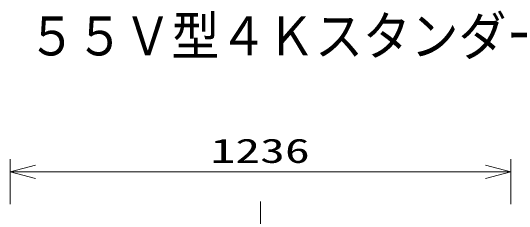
# Model space of a CAD drawing. Units: millimetres on the paper. Extents: x -63 to 64, y -59 to 59.
# Drawn here: x -37.3 to 13.1, y 38.9 to 59.3 of the extents above; entities that cross this region are included whole.
import ezdxf
from ezdxf.enums import TextEntityAlignment as Align

# ---------------------------------------------------------------- set-up
doc = ezdxf.new("R2010")
doc.units = ezdxf.units.MM
doc.linetypes.add('LONG_CHAIN', pattern=[21, 18, -1, 1, -1])
doc.layers.add('0-1_MOJI1', color=7, linetype='Continuous')
for name, color, linetype, lineweight in [('0-2_GAIKEI', 4, 'Continuous', 9), ('0-3_SUNPOU', 7, 'Continuous', 9), ('0-4_0', 7, 'Continuous', 9)]:
    doc.layers.add(name, color=color, linetype=linetype, lineweight=lineweight)
doc.styles.add('ＭＳ ゴシック', font='')
doc.styles.get('ＭＳ ゴシック').set_extended_font_data('MS Gothic')

# ---------------------------------------------------------------- blocks, each defined once
blk = doc.blocks.new('_Open30')
at = {"layer": '0-4_0'}
blk.add_line((0, 0), (-1, 0), dxfattribs=at)
blk.add_lwpolyline([(-1, 0.2679), (0, 0), (-1, -0.2679)], dxfattribs=at)

msp = doc.modelspace()

# ---------------------------------------------------------------- linework, layer by layer
at = {"layer": '0-2_GAIKEI', "color": 134, "linetype": 'LONG_CHAIN'}
msp.add_line((-12.548, 7.859), (-12.548, 40.363), dxfattribs=at)
at = {"layer": '0-3_SUNPOU'}
for p, q in [((-37.268, 40.099), (-37.268, 44.549)), ((12.172, 40.099), (12.172, 44.549)), ((-34.768, 43.299), (9.672, 43.299))]:
    msp.add_line(p, q, dxfattribs=at)

# ---------------------------------------------------------------- block references
at = {"layer": '0-3_SUNPOU', "xscale": 2.5, "yscale": 2.5, "rotation": 180}
msp.add_blockref('_Open30', (-37.268, 43.299), dxfattribs=at)
at = {"layer": '0-3_SUNPOU', "xscale": 2.5, "yscale": 2.5}
msp.add_blockref('_Open30', (12.172, 43.299), dxfattribs=at)

# ---------------------------------------------------------------- texts
at = {"layer": '0-1_MOJI1', "style": 'ＭＳ ゴシック', "width": 0.9}
msp.add_text('５５Ｖ型４Ｋスタンダード液晶ディスプレイ', height=3.849, dxfattribs=at).set_placement((-35.503, 53.655), align=Align.BOTTOM_LEFT)
at = {"layer": '0-3_SUNPOU', "style": 'ＭＳ ゴシック', "width": 1.5}
msp.add_text('1236', height=2.405, dxfattribs=at).set_placement((-17.488, 43.461), align=Align.BOTTOM_LEFT)

doc.saveas('drawing.dxf')
